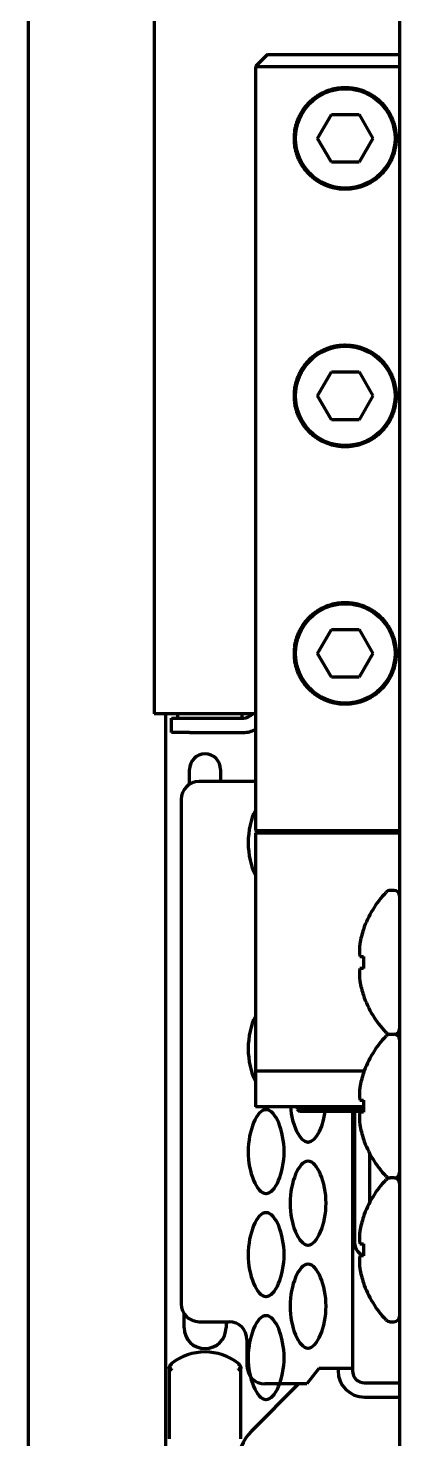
# Model space of a CAD drawing. Header units: inches. Extents: x -2405 to 7588, y 441 to 5654.
# Drawn here: x 5052.8 to 5083.8, y 2641.4 to 2759.1 of the extents above; entities that cross this region are included whole.
import ezdxf

# ---------------------------------------------------------------- set-up
doc = ezdxf.new("R2010")
doc.units = ezdxf.units.IN

msp = doc.modelspace()

# ---------------------------------------------------------------- linework, layer by layer
at = {"linetype": 'Continuous', "lineweight": 70}
for p, q in [((5052.81, 4100.53), (5052.81, 2435.33)), ((5083.81, 2461.13), (5083.81, 4099.13)), ((5063.32, 4049.18), (5063.32, 2701.88)), ((5072.76, 2756.93), (5071.76, 2755.93)), ((5072.76, 2756.93), (5083.81, 2756.93)), ((5071.76, 2755.93), (5083.81, 2755.93)), ((5071.76, 2755.93), (5071.76, 2692.13)), ((5076.95, 2749.93), (5078.1, 2751.93)), ((5078.1, 2751.93), (5080.41, 2751.93)), ((5080.41, 2751.93), (5081.57, 2749.93)), ((5078.1, 2747.93), (5076.95, 2749.93)), ((5081.57, 2749.93), (5080.41, 2747.93)), ((5080.41, 2747.93), (5078.1, 2747.93)), ((5076.95, 2728.43), (5078.1, 2730.43)), ((5078.1, 2730.43), (5080.41, 2730.43)), ((5080.41, 2730.43), (5081.57, 2728.43)), ((5078.1, 2726.43), (5076.95, 2728.43)), ((5081.57, 2728.43), (5080.41, 2726.43)), ((5080.41, 2726.43), (5078.1, 2726.43)), ((5076.95, 2706.93), (5078.1, 2708.93)), ((5078.1, 2708.93), (5080.41, 2708.93)), ((5080.41, 2708.93), (5081.57, 2706.93)), ((5078.1, 2704.93), (5076.95, 2706.93)), ((5081.57, 2706.93), (5080.41, 2704.93)), ((5080.41, 2704.93), (5078.1, 2704.93)), ((5065.12, 2701.88), (5063.32, 2701.88)), ((5064.26, 2701.88), (5064.26, 2531.53)), ((5071.76, 2701.88), (5065.12, 2701.88)), ((5065.26, 2701.88), (5065.26, 2701.53)), ((5070.67, 2701.54), (5070.67, 2701.89)), ((5064.76, 2701.53), (5066.26, 2701.53)), ((5064.76, 2700.33), (5064.76, 2701.53)), ((5066.26, 2701.53), (5070.76, 2701.53)), ((5066.26, 2700.33), (5064.76, 2700.33)), ((5066.26, 2700.33), (5070.76, 2700.33)), ((5066.26, 2696), (5066.26, 2697.23)), ((5068.86, 2697.23), (5068.86, 2696.23)), ((5071.76, 2696.23), (5067.06, 2696.23)), ((5065.56, 2694.73), (5065.56, 2652.63)), ((5071.76, 2692.13), (5079.26, 2692.13)), ((5071.76, 2692.13), (5071.86, 2692.03)), ((5071.86, 2692.03), (5071.76, 2691.93)), ((5079.26, 2691.93), (5071.76, 2691.93)), ((5071.76, 2691.93), (5071.76, 2672.08)), ((5079.26, 2692.13), (5083.81, 2692.13)), ((5083.81, 2691.93), (5079.26, 2691.93)), ((5083.31, 2687.13), (5083.02, 2687.13)), ((5080.78, 2683.88), (5080.77, 2683.88)), ((5080.47, 2681.63), (5080.78, 2681.63)), ((5080.78, 2680.63), (5080.47, 2680.63)), ((5080.77, 2678.38), (5080.78, 2678.38)), ((5083.02, 2675.13), (5083.31, 2675.13)), ((5071.76, 2672.08), (5079.26, 2672.08)), ((5071.76, 2672.08), (5071.76, 2669.08)), ((5079.26, 2672.08), (5080.84, 2672.08)), ((5080.78, 2671.88), (5080.77, 2671.88)), ((5079.26, 2669.08), (5071.76, 2669.08)), ((5075.26, 2669.08), (5075.26, 2668.88)), ((5075.26, 2668.88), (5075.46, 2668.68)), ((5079.26, 2668.88), (5075.26, 2668.88)), ((5080.77, 2669.08), (5079.26, 2669.08)), ((5080.77, 2668.88), (5079.26, 2668.88)), ((5080.47, 2669.63), (5080.78, 2669.63)), ((5079.26, 2668.68), (5075.46, 2668.68)), ((5080.78, 2668.68), (5079.26, 2668.68)), ((5079.86, 2668.68), (5079.86, 2647.23)), ((5080.06, 2657.63), (5080.06, 2668.68)), ((5080.78, 2668.63), (5080.47, 2668.63)), ((5080.77, 2666.38), (5080.78, 2666.38)), ((5081.31, 2661.12), (5081.31, 2665.14)), ((5083.31, 2663.13), (5083.02, 2663.13)), ((5080.78, 2659.88), (5080.77, 2659.88)), ((5080.47, 2657.63), (5080.78, 2657.63)), ((5080.78, 2656.63), (5080.47, 2656.63)), ((5080.77, 2654.38), (5080.78, 2654.38)), ((5065.81, 2650.63), (5065.81, 2651.8)), ((5067.06, 2651.13), (5069.56, 2651.13)), ((5069.31, 2651.13), (5069.31, 2650.63)), ((5083.02, 2651.13), (5083.31, 2651.13)), ((5071.06, 2649.63), (5071.06, 2647.43)), ((5064.76, 2647.63), (5064.8, 2647.57)), ((5070.31, 2647.57), (5070.35, 2647.63)), ((5064.56, 2646.85), (5064.56, 2641.35)), ((5070.56, 2641.35), (5070.56, 2646.85)), ((5077.06, 2647.23), (5076.06, 2645.93)), ((5077.66, 2647.23), (5077.06, 2647.23)), ((5079.86, 2647.23), (5077.66, 2647.23)), ((5078.66, 2647.23), (5078.66, 2647.03)), ((5079.86, 2647.23), (5079.86, 2647.03)), ((5075.37, 2645.93), (5071.43, 2641.99)), ((5076.06, 2645.93), (5072.56, 2645.93)), ((5080.86, 2646.03), (5083.81, 2646.03)), ((5080.86, 2644.83), (5083.81, 2644.83))]:
    msp.add_line(p, q, dxfattribs=at)
for centre in [(5079.26, 2749.93), (5079.26, 2728.43), (5079.26, 2706.93)]:
    msp.add_circle(centre, 4.15, dxfattribs=at)
for centre, radius, start, end in [((5070.76, 2702.53), 1, 270, 319.455), ((5070.76, 2702.53), 2.2, 270, 297.0366), ((5067.56, 2697.23), 1.3, 0, 180), ((5067.06, 2694.73), 1.5, 90, 180), ((5088.76, 2681.13), 8.45, 136.2253, 161.0075), ((5083.02, 2686.63), 0.5, 90, 136.2253), ((5083.31, 2686.63), 0.5, 0, 90), ((5088.76, 2681.13), 8.44, 160.9729, 169.3378), ((5088.76, 2681.13), 7.99, 176.4122, 183.5878), ((5088.76, 2681.13), 8.44, 190.6622, 199.0271), ((5088.76, 2681.13), 8.45, 198.9925, 223.7747), ((5088.76, 2669.13), 8.45, 136.2253, 161.0075), ((5083.02, 2675.63), 0.5, 223.7747, 270), ((5083.02, 2674.63), 0.5, 90, 136.2253), ((5083.31, 2675.63), 0.5, 270, 0), ((5083.31, 2674.63), 0.5, 0, 90), ((5088.76, 2669.13), 8.44, 160.9729, 169.3378), ((5088.76, 2669.13), 7.99, 176.4122, 183.5878), ((5088.76, 2669.13), 8.44, 190.6622, 199.0271), ((5088.76, 2669.13), 8.45, 198.9925, 223.7747), ((5088.76, 2657.13), 8.45, 136.2253, 161.0075), ((5083.02, 2663.63), 0.5, 223.7747, 270), ((5083.02, 2662.63), 0.5, 90, 136.2253), ((5083.31, 2663.63), 0.5, 270, 0), ((5083.31, 2662.63), 0.5, 0, 90), ((5088.76, 2657.13), 8.44, 160.9729, 169.3378), ((5081.06, 2657.63), 1, 180, 234.3147), ((5088.76, 2657.13), 7.99, 176.4122, 183.5878), ((5079.31, 2655.19), 2, 45.918, 54.3147), ((5088.76, 2657.13), 8.44, 190.6622, 199.0271), ((5088.76, 2657.13), 8.45, 198.9925, 223.7747), ((5067.06, 2652.63), 1.5, 180, 270), ((5083.02, 2651.63), 0.5, 223.7747, 270), ((5083.31, 2651.63), 0.5, 270, 0), ((5067.56, 2650.63), 1.75, 180, 0), ((5069.56, 2649.63), 1.5, 0, 90), ((5067.56, 2644.1), 4.5, 51.5767, 128.4324), ((5072.56, 2647.43), 1.5, 180, 270), ((5080.86, 2647.03), 2.2, 180, 270), ((5080.86, 2647.03), 1, 180, 270), ((5074.26, 2639.16), 4, 135, 180)]:
    msp.add_arc(centre, radius, start, end, dxfattribs=at)
for centre, major_axis, ratio, start_param, end_param in [((5088.76, 2682.16), (-8.32, 0), 0.707107, 6.192956, 6.373415), ((5088.76, 2680.1), (8.32, 0), 0.707107, 3.051363, 3.231822), ((5088.76, 2670.16), (-8.32, 0), 0.707107, 6.192956, 6.373415), ((5088.76, 2668.1), (8.32, 0), 0.707107, 3.051363, 3.231822), ((5088.76, 2658.16), (-8.32, 0), 0.707107, 6.192956, 6.373415), ((5088.76, 2656.1), (8.32, 0), 0.707107, 3.051363, 3.231822), ((5065.07, 2647.23), (-0.312, 0.391), 0.210529, 6.282796, 6.783545)]:
    msp.add_ellipse(centre, major_axis=major_axis, ratio=ratio, start_param=start_param, end_param=end_param, dxfattribs=at)
for points in [[(5079.26, 2745.68), (5079.16, 2745.68), (5078.96, 2745.68), (5078.67, 2745.72), (5078.37, 2745.77), (5078.08, 2745.84), (5077.79, 2745.94), (5077.5, 2746.05), (5077.22, 2746.19), (5076.94, 2746.36), (5076.68, 2746.55), (5076.42, 2746.76), (5076.18, 2746.99), (5075.96, 2747.24), (5075.76, 2747.5), (5075.58, 2747.78), (5075.43, 2748.06), (5075.31, 2748.35), (5075.2, 2748.64), (5075.12, 2748.93), (5075.06, 2749.21), (5075.03, 2749.5), (5075.01, 2749.79), (5075.01, 2750.07), (5075.03, 2750.36), (5075.06, 2750.64), (5075.12, 2750.93), (5075.2, 2751.22), (5075.31, 2751.5), (5075.43, 2751.79), (5075.58, 2752.07), (5075.76, 2752.35), (5075.96, 2752.62), (5076.18, 2752.87), (5076.42, 2753.1), (5076.68, 2753.31), (5076.94, 2753.5), (5077.22, 2753.66), (5077.5, 2753.8), (5077.79, 2753.92), (5078.08, 2754.02), (5078.37, 2754.09), (5078.67, 2754.14), (5078.96, 2754.17), (5079.16, 2754.18), (5079.26, 2754.18)], [(5079.26, 2754.18), (5079.36, 2754.18), (5079.55, 2754.17), (5079.85, 2754.14), (5080.14, 2754.09), (5080.44, 2754.02), (5080.73, 2753.92), (5081.01, 2753.8), (5081.3, 2753.66), (5081.57, 2753.5), (5081.84, 2753.31), (5082.09, 2753.1), (5082.33, 2752.87), (5082.55, 2752.62), (5082.75, 2752.35), (5082.93, 2752.07), (5083.08, 2751.79), (5083.21, 2751.5), (5083.31, 2751.22), (5083.39, 2750.93), (5083.45, 2750.64), (5083.49, 2750.36), (5083.51, 2750.07), (5083.51, 2749.79), (5083.49, 2749.5), (5083.45, 2749.21), (5083.39, 2748.93), (5083.31, 2748.64), (5083.21, 2748.35), (5083.08, 2748.06), (5082.93, 2747.78), (5082.75, 2747.5), (5082.55, 2747.24), (5082.33, 2746.99), (5082.09, 2746.76), (5081.84, 2746.55), (5081.57, 2746.36), (5081.3, 2746.19), (5081.01, 2746.05), (5080.73, 2745.94), (5080.44, 2745.84), (5080.14, 2745.77), (5079.85, 2745.72), (5079.55, 2745.68), (5079.36, 2745.68), (5079.26, 2745.68)], [(5079.26, 2724.18), (5079.16, 2724.18), (5078.96, 2724.18), (5078.67, 2724.22), (5078.37, 2724.27), (5078.08, 2724.34), (5077.79, 2724.44), (5077.5, 2724.55), (5077.22, 2724.69), (5076.94, 2724.86), (5076.68, 2725.05), (5076.42, 2725.26), (5076.18, 2725.49), (5075.96, 2725.74), (5075.76, 2726), (5075.58, 2726.28), (5075.43, 2726.56), (5075.31, 2726.85), (5075.2, 2727.14), (5075.12, 2727.43), (5075.06, 2727.71), (5075.03, 2728), (5075.01, 2728.29), (5075.01, 2728.57), (5075.03, 2728.86), (5075.06, 2729.14), (5075.12, 2729.43), (5075.2, 2729.72), (5075.31, 2730), (5075.43, 2730.29), (5075.58, 2730.57), (5075.76, 2730.85), (5075.96, 2731.12), (5076.18, 2731.37), (5076.42, 2731.6), (5076.68, 2731.81), (5076.94, 2732), (5077.22, 2732.16), (5077.5, 2732.3), (5077.79, 2732.42), (5078.08, 2732.52), (5078.37, 2732.59), (5078.67, 2732.64), (5078.96, 2732.67), (5079.16, 2732.68), (5079.26, 2732.68)], [(5079.26, 2732.68), (5079.36, 2732.68), (5079.55, 2732.67), (5079.85, 2732.64), (5080.14, 2732.59), (5080.44, 2732.52), (5080.73, 2732.42), (5081.01, 2732.3), (5081.3, 2732.16), (5081.57, 2732), (5081.84, 2731.81), (5082.09, 2731.6), (5082.33, 2731.37), (5082.55, 2731.12), (5082.75, 2730.85), (5082.93, 2730.57), (5083.08, 2730.29), (5083.21, 2730), (5083.31, 2729.72), (5083.39, 2729.43), (5083.45, 2729.14), (5083.49, 2728.86), (5083.51, 2728.57), (5083.51, 2728.29), (5083.49, 2728), (5083.45, 2727.71), (5083.39, 2727.43), (5083.31, 2727.14), (5083.21, 2726.85), (5083.08, 2726.56), (5082.93, 2726.28), (5082.75, 2726), (5082.55, 2725.74), (5082.33, 2725.49), (5082.09, 2725.26), (5081.84, 2725.05), (5081.57, 2724.86), (5081.3, 2724.69), (5081.01, 2724.55), (5080.73, 2724.44), (5080.44, 2724.34), (5080.14, 2724.27), (5079.85, 2724.22), (5079.55, 2724.18), (5079.36, 2724.18), (5079.26, 2724.18)], [(5079.26, 2702.68), (5079.16, 2702.68), (5078.96, 2702.68), (5078.67, 2702.72), (5078.37, 2702.77), (5078.08, 2702.84), (5077.79, 2702.94), (5077.5, 2703.05), (5077.22, 2703.19), (5076.94, 2703.36), (5076.68, 2703.55), (5076.42, 2703.76), (5076.18, 2703.99), (5075.96, 2704.24), (5075.76, 2704.5), (5075.58, 2704.78), (5075.43, 2705.06), (5075.31, 2705.35), (5075.2, 2705.64), (5075.12, 2705.93), (5075.06, 2706.21), (5075.03, 2706.5), (5075.01, 2706.79), (5075.01, 2707.07), (5075.03, 2707.36), (5075.06, 2707.64), (5075.12, 2707.93), (5075.2, 2708.22), (5075.31, 2708.5), (5075.43, 2708.79), (5075.58, 2709.07), (5075.76, 2709.35), (5075.96, 2709.62), (5076.18, 2709.87), (5076.42, 2710.1), (5076.68, 2710.31), (5076.94, 2710.5), (5077.22, 2710.66), (5077.5, 2710.8), (5077.79, 2710.92), (5078.08, 2711.02), (5078.37, 2711.09), (5078.67, 2711.14), (5078.96, 2711.17), (5079.16, 2711.18), (5079.26, 2711.18)], [(5079.26, 2711.18), (5079.36, 2711.18), (5079.55, 2711.17), (5079.85, 2711.14), (5080.14, 2711.09), (5080.44, 2711.02), (5080.73, 2710.92), (5081.01, 2710.8), (5081.3, 2710.66), (5081.57, 2710.5), (5081.84, 2710.31), (5082.09, 2710.1), (5082.33, 2709.87), (5082.55, 2709.62), (5082.75, 2709.35), (5082.93, 2709.07), (5083.08, 2708.79), (5083.21, 2708.5), (5083.31, 2708.22), (5083.39, 2707.93), (5083.45, 2707.64), (5083.49, 2707.36), (5083.51, 2707.07), (5083.51, 2706.79), (5083.49, 2706.5), (5083.45, 2706.21), (5083.39, 2705.93), (5083.31, 2705.64), (5083.21, 2705.35), (5083.08, 2705.06), (5082.93, 2704.78), (5082.75, 2704.5), (5082.55, 2704.24), (5082.33, 2703.99), (5082.09, 2703.76), (5081.84, 2703.55), (5081.57, 2703.36), (5081.3, 2703.19), (5081.01, 2703.05), (5080.73, 2702.94), (5080.44, 2702.84), (5080.14, 2702.77), (5079.85, 2702.72), (5079.55, 2702.68), (5079.36, 2702.68), (5079.26, 2702.68)], [(5074.68, 2669.07), (5074.81, 2667.54), (5075.45, 2666.15), (5076.14, 2666.13)], [(5064.56, 2647.21), (5064.56, 2647.09), (5064.56, 2646.97), (5064.56, 2646.85)], [(5070.56, 2646.85), (5070.56, 2646.97), (5070.56, 2647.09), (5070.56, 2647.21)]]:
    msp.add_open_spline(points, degree=3, dxfattribs=at)
for points, knots in [([(5071.73, 2693.79), (5071.39, 2693.12), (5070.93, 2691.13), (5071.39, 2689.14), (5071.73, 2688.47)], [0, 0, 0, 0, 0.500599, 1, 1, 1, 1]), ([(5071.73, 2676.59), (5071.39, 2675.92), (5070.93, 2673.93), (5071.39, 2671.94), (5071.73, 2671.27)], [0, 0, 0, 0, 0.500599, 1, 1, 1, 1]), ([(5072.67, 2668.83), (5072.67, 2668.83), (5072.66, 2668.83), (5071.87, 2668.83), (5070.45, 2665.34), (5071.86, 2661.85), (5072.64, 2661.83)], [0, 0, 0, 0, 0.003346, 0.003346, 0.503348, 1, 1, 1, 1]), ([(5072.64, 2661.83), (5072.65, 2661.83), (5072.65, 2661.83), (5073.44, 2661.83), (5074.87, 2665.32), (5073.45, 2668.8), (5072.67, 2668.83)], [0, 0, 0, 0, 0.003346, 0.003346, 0.503348, 1, 1, 1, 1]), ([(5076.14, 2666.13), (5076.15, 2666.13), (5076.15, 2666.13), (5076.86, 2666.13), (5077.5, 2667.53), (5077.63, 2669.07)], [0, 0, 0, 0, 0.007433, 0.007433, 1, 1, 1, 1]), ([(5076.17, 2664.53), (5076.17, 2664.53), (5076.16, 2664.53), (5075.37, 2664.53), (5073.95, 2661.04), (5075.36, 2657.55), (5076.14, 2657.53)], [0, 0, 0, 0, 0.003346, 0.003346, 0.503348, 1, 1, 1, 1]), ([(5076.14, 2657.53), (5076.15, 2657.53), (5076.15, 2657.53), (5076.94, 2657.53), (5078.37, 2661.02), (5076.95, 2664.5), (5076.17, 2664.53)], [0, 0, 0, 0, 0.003346, 0.003346, 0.503348, 1, 1, 1, 1]), ([(5072.67, 2660.23), (5072.67, 2660.23), (5072.66, 2660.23), (5071.87, 2660.23), (5070.45, 2656.74), (5071.86, 2653.25), (5072.64, 2653.23)], [0, 0, 0, 0, 0.003346, 0.003346, 0.503348, 1, 1, 1, 1]), ([(5072.64, 2653.23), (5072.65, 2653.23), (5072.65, 2653.23), (5073.44, 2653.23), (5074.87, 2656.72), (5073.45, 2660.2), (5072.67, 2660.23)], [0, 0, 0, 0, 0.003346, 0.003346, 0.503348, 1, 1, 1, 1]), ([(5076.17, 2655.93), (5076.17, 2655.93), (5076.16, 2655.93), (5075.37, 2655.93), (5073.95, 2652.44), (5075.36, 2648.95), (5076.14, 2648.93)], [0, 0, 0, 0, 0.003346, 0.003346, 0.503348, 1, 1, 1, 1]), ([(5076.14, 2648.93), (5076.15, 2648.93), (5076.15, 2648.93), (5076.94, 2648.93), (5078.37, 2652.42), (5076.95, 2655.9), (5076.17, 2655.93)], [0, 0, 0, 0, 0.003346, 0.003346, 0.503348, 1, 1, 1, 1]), ([(5072.67, 2651.63), (5072.67, 2651.63), (5072.66, 2651.63), (5071.87, 2651.63), (5070.45, 2648.14), (5071.86, 2644.65), (5072.64, 2644.63)], [0, 0, 0, 0, 0.003346, 0.003346, 0.503348, 1, 1, 1, 1]), ([(5072.64, 2644.63), (5072.65, 2644.63), (5072.65, 2644.63), (5073.44, 2644.63), (5074.87, 2648.12), (5073.45, 2651.6), (5072.67, 2651.63)], [0, 0, 0, 0, 0.003346, 0.003346, 0.503348, 1, 1, 1, 1]), ([(5064.76, 2647.63), (5064.76, 2647.62), (5064.75, 2647.62), (5064.74, 2647.61), (5064.73, 2647.6), (5064.72, 2647.59), (5064.71, 2647.59), (5064.7, 2647.58), (5064.7, 2647.57), (5064.69, 2647.56), (5064.68, 2647.55), (5064.67, 2647.54), (5064.66, 2647.53), (5064.65, 2647.51), (5064.65, 2647.5), (5064.64, 2647.49), (5064.63, 2647.48), (5064.62, 2647.47), (5064.62, 2647.45), (5064.61, 2647.44), (5064.61, 2647.43), (5064.6, 2647.42), (5064.6, 2647.42), (5064.59, 2647.4), (5064.59, 2647.39), (5064.59, 2647.38), (5064.58, 2647.37), (5064.58, 2647.35), (5064.57, 2647.33), (5064.57, 2647.32), (5064.56, 2647.3), (5064.56, 2647.28), (5064.56, 2647.26), (5064.56, 2647.23), (5064.56, 2647.22), (5064.56, 2647.21)], [0, 0, 0, 0, 0.025171, 0.050666, 0.076486, 0.102633, 0.129109, 0.155914, 0.18305, 0.210518, 0.238318, 0.266453, 0.294923, 0.323728, 0.352869, 0.382347, 0.412161, 0.442313, 0.472802, 0.503628, 0.520185, 0.539093, 0.560356, 0.583976, 0.609957, 0.638303, 0.669015, 0.702096, 0.737547, 0.77537, 0.815564, 0.858128, 0.903059, 0.950352, 1, 1, 1, 1]), ([(5070.56, 2647.21), (5070.56, 2647.21), (5070.56, 2647.22), (5070.56, 2647.23), (5070.56, 2647.24), (5070.56, 2647.25), (5070.55, 2647.26), (5070.55, 2647.27), (5070.55, 2647.28), (5070.55, 2647.29), (5070.55, 2647.3), (5070.55, 2647.31), (5070.55, 2647.32), (5070.54, 2647.33), (5070.54, 2647.33), (5070.54, 2647.34), (5070.54, 2647.35), (5070.54, 2647.36), (5070.53, 2647.36), (5070.53, 2647.37), (5070.53, 2647.38), (5070.53, 2647.38), (5070.53, 2647.39), (5070.52, 2647.39), (5070.52, 2647.4), (5070.52, 2647.4), (5070.52, 2647.41), (5070.52, 2647.41), (5070.51, 2647.42), (5070.51, 2647.42), (5070.51, 2647.43), (5070.51, 2647.43), (5070.51, 2647.43), (5070.51, 2647.44), (5070.5, 2647.45), (5070.49, 2647.46), (5070.48, 2647.49), (5070.47, 2647.51), (5070.45, 2647.53), (5070.44, 2647.55), (5070.42, 2647.57), (5070.41, 2647.58), (5070.39, 2647.6), (5070.37, 2647.61), (5070.36, 2647.62), (5070.36, 2647.63)], [0, 0, 0, 0, 0.022869, 0.045252, 0.067147, 0.088554, 0.109471, 0.1299, 0.149838, 0.169286, 0.188244, 0.206711, 0.224687, 0.242172, 0.259166, 0.275669, 0.291681, 0.307203, 0.322233, 0.336773, 0.350822, 0.364382, 0.377451, 0.39003, 0.40212, 0.413721, 0.424833, 0.435457, 0.445592, 0.455239, 0.464399, 0.473071, 0.481256, 0.488955, 0.496167, 0.551431, 0.605603, 0.658683, 0.710673, 0.761578, 0.8114, 0.860146, 0.907823, 0.954438, 1, 1, 1, 1]), ([(5064.56, 2647.21), (5064.56, 2647.21), (5064.56, 2647.22), (5064.56, 2647.23), (5064.56, 2647.24), (5064.56, 2647.25), (5064.56, 2647.26), (5064.56, 2647.27), (5064.56, 2647.27), (5064.56, 2647.28), (5064.57, 2647.29), (5064.57, 2647.3), (5064.57, 2647.31), (5064.57, 2647.31), (5064.58, 2647.32), (5064.58, 2647.33), (5064.58, 2647.33), (5064.58, 2647.34), (5064.59, 2647.35), (5064.59, 2647.35), (5064.59, 2647.36), (5064.59, 2647.37), (5064.6, 2647.37), (5064.6, 2647.38), (5064.6, 2647.38), (5064.6, 2647.39), (5064.61, 2647.39), (5064.61, 2647.4), (5064.62, 2647.42), (5064.63, 2647.43), (5064.65, 2647.45), (5064.66, 2647.47), (5064.68, 2647.48), (5064.69, 2647.5), (5064.71, 2647.51), (5064.72, 2647.52), (5064.74, 2647.54), (5064.75, 2647.54), (5064.76, 2647.55)], [0, 0, 0, 0, 0.024974, 0.049481, 0.073519, 0.097088, 0.120187, 0.142817, 0.164975, 0.186663, 0.20788, 0.228626, 0.248901, 0.268705, 0.288038, 0.3069, 0.325291, 0.343212, 0.360664, 0.377645, 0.394158, 0.410202, 0.425778, 0.440886, 0.455527, 0.469702, 0.48341, 0.496654, 0.550925, 0.604309, 0.656807, 0.708425, 0.759166, 0.809038, 0.858048, 0.906205, 0.953519, 1, 1, 1, 1]), ([(5064.78, 2647.19), (5064.78, 2647.18), (5064.77, 2647.18), (5064.76, 2647.18), (5064.75, 2647.17), (5064.74, 2647.16), (5064.74, 2647.16), (5064.73, 2647.15), (5064.72, 2647.14), (5064.71, 2647.14), (5064.7, 2647.13), (5064.69, 2647.12), (5064.68, 2647.12), (5064.67, 2647.11), (5064.67, 2647.1), (5064.66, 2647.09), (5064.65, 2647.08), (5064.64, 2647.08), (5064.64, 2647.07), (5064.63, 2647.06), (5064.62, 2647.05), (5064.62, 2647.04), (5064.61, 2647.03), (5064.6, 2647.02), (5064.6, 2647.01), (5064.59, 2647), (5064.59, 2646.99), (5064.58, 2646.98), (5064.58, 2646.96), (5064.57, 2646.95), (5064.57, 2646.94), (5064.56, 2646.92), (5064.56, 2646.9), (5064.56, 2646.89), (5064.56, 2646.87), (5064.56, 2646.86), (5064.56, 2646.85)], [0, 0, 0, 0, 0.023052, 0.046304, 0.069759, 0.093421, 0.117291, 0.141374, 0.165672, 0.190187, 0.214921, 0.239878, 0.265057, 0.290463, 0.316096, 0.341958, 0.368051, 0.394375, 0.420932, 0.447722, 0.474747, 0.502006, 0.527591, 0.554693, 0.58332, 0.613477, 0.645171, 0.678407, 0.713189, 0.74952, 0.787401, 0.826832, 0.867812, 0.910338, 0.954403, 1, 1, 1, 1]), ([(5070.56, 2646.85), (5070.56, 2646.86), (5070.56, 2646.86), (5070.56, 2646.87), (5070.56, 2646.88), (5070.56, 2646.89), (5070.55, 2646.9), (5070.55, 2646.9), (5070.55, 2646.91), (5070.55, 2646.92), (5070.55, 2646.93), (5070.55, 2646.93), (5070.55, 2646.94), (5070.54, 2646.95), (5070.54, 2646.95), (5070.54, 2646.96), (5070.54, 2646.97), (5070.53, 2646.97), (5070.53, 2646.98), (5070.53, 2646.98), (5070.53, 2646.99), (5070.52, 2647), (5070.52, 2647), (5070.52, 2647.01), (5070.52, 2647.01), (5070.51, 2647.02), (5070.51, 2647.02), (5070.51, 2647.03), (5070.5, 2647.03), (5070.5, 2647.04), (5070.5, 2647.04), (5070.49, 2647.06), (5070.47, 2647.07), (5070.46, 2647.09), (5070.45, 2647.1), (5070.43, 2647.12), (5070.42, 2647.13), (5070.4, 2647.14), (5070.38, 2647.15), (5070.37, 2647.17), (5070.35, 2647.18), (5070.34, 2647.18), (5070.33, 2647.19)], [0, 0, 0, 0, 0.022145, 0.043935, 0.06537, 0.086447, 0.107168, 0.127529, 0.147532, 0.167176, 0.186459, 0.205383, 0.223947, 0.24215, 0.259994, 0.277477, 0.2946, 0.311363, 0.327768, 0.343813, 0.3595, 0.374829, 0.3898, 0.404415, 0.418673, 0.432576, 0.446124, 0.459319, 0.47216, 0.484648, 0.496786, 0.546298, 0.595032, 0.642994, 0.690188, 0.736624, 0.782312, 0.827264, 0.871492, 0.915013, 0.957843, 1, 1, 1, 1]), ([(5070.36, 2647.55), (5070.36, 2647.55), (5070.37, 2647.54), (5070.38, 2647.54), (5070.38, 2647.53), (5070.39, 2647.52), (5070.4, 2647.52), (5070.41, 2647.51), (5070.42, 2647.5), (5070.43, 2647.49), (5070.43, 2647.49), (5070.44, 2647.48), (5070.45, 2647.47), (5070.46, 2647.46), (5070.47, 2647.45), (5070.47, 2647.44), (5070.48, 2647.43), (5070.49, 2647.43), (5070.49, 2647.42), (5070.5, 2647.41), (5070.51, 2647.4), (5070.51, 2647.39), (5070.52, 2647.38), (5070.52, 2647.37), (5070.53, 2647.35), (5070.53, 2647.34), (5070.54, 2647.33), (5070.54, 2647.31), (5070.55, 2647.3), (5070.55, 2647.28), (5070.55, 2647.27), (5070.56, 2647.25), (5070.56, 2647.23), (5070.56, 2647.22), (5070.56, 2647.21)], [0, 0, 0, 0, 0.024355, 0.04894, 0.073756, 0.098805, 0.124087, 0.149606, 0.175361, 0.201354, 0.227587, 0.254061, 0.280776, 0.307733, 0.334934, 0.362379, 0.390069, 0.418004, 0.446185, 0.474612, 0.503286, 0.530249, 0.559075, 0.589768, 0.622333, 0.656773, 0.693092, 0.731292, 0.771374, 0.813339, 0.857187, 0.902916, 0.950522, 1, 1, 1, 1])]:
    msp.add_open_spline(points, degree=3, knots=knots, dxfattribs=at)

doc.saveas('drawing.dxf')
